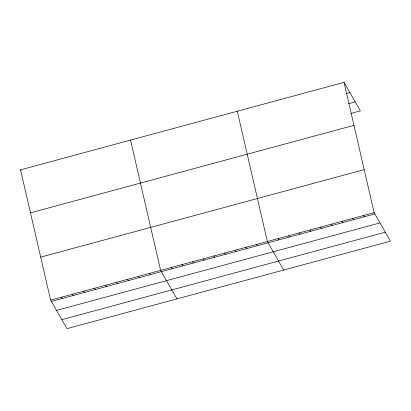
<?xml version="1.0" encoding="UTF-8"?>
<svg xmlns="http://www.w3.org/2000/svg" width="411" height="411" viewBox="0 0 411 411"><rect width="100%" height="100%" fill="white"/><g stroke="black" fill="none" stroke-linecap="round" stroke-linejoin="round"><path stroke-width="0.62" d="M344.033 82.354L374.113 212.631L390.45 241.159L66.967 328.646L50.63 300.122L20.55 169.841L344.033 82.354L360.37 110.878L350.881 113.446M346.365 93.595L349.92 92.634M348.703 103.654L355.222 101.892M30.476 212.836L353.958 125.345M40.704 257.132L364.187 169.64M50.63 300.122L374.113 212.631M51.37 301.417L374.853 213.925M56.518 310.403L380 222.911M61.82 319.66L385.302 232.174M363.437 215.518L364.177 216.813M352.761 218.405L353.506 219.7M342.091 221.293L342.831 222.587M331.415 224.18L332.155 225.475M320.739 227.067L321.479 228.362M310.064 229.955L310.803 231.249M299.388 232.842L300.128 234.136M288.712 235.729L289.457 237.024M278.036 238.616L278.781 239.911M283.698 270.032L267.366 241.504L237.286 111.222M256.69 244.391L257.43 245.686M246.014 247.278L246.754 248.573M235.339 250.165L236.078 251.46M224.663 253.053L225.403 254.347M213.987 255.94L214.732 257.235M203.311 258.827L204.056 260.122M192.641 261.715L193.381 263.009M181.965 264.602L182.705 265.896M171.289 267.489L172.029 268.784M176.951 298.9L160.614 270.376L130.534 140.094M149.614 273.351L150.359 274.646M138.615 276.326L139.36 277.62M127.621 279.3L128.36 280.595M116.621 282.275L117.361 283.569M105.622 285.249L106.362 286.544M94.622 288.224L95.362 289.519M20.55 169.841L21.043 170.704M83.623 291.199L84.368 292.493M72.629 294.173L73.369 295.468M61.629 297.148L62.369 298.443"/></g></svg>
